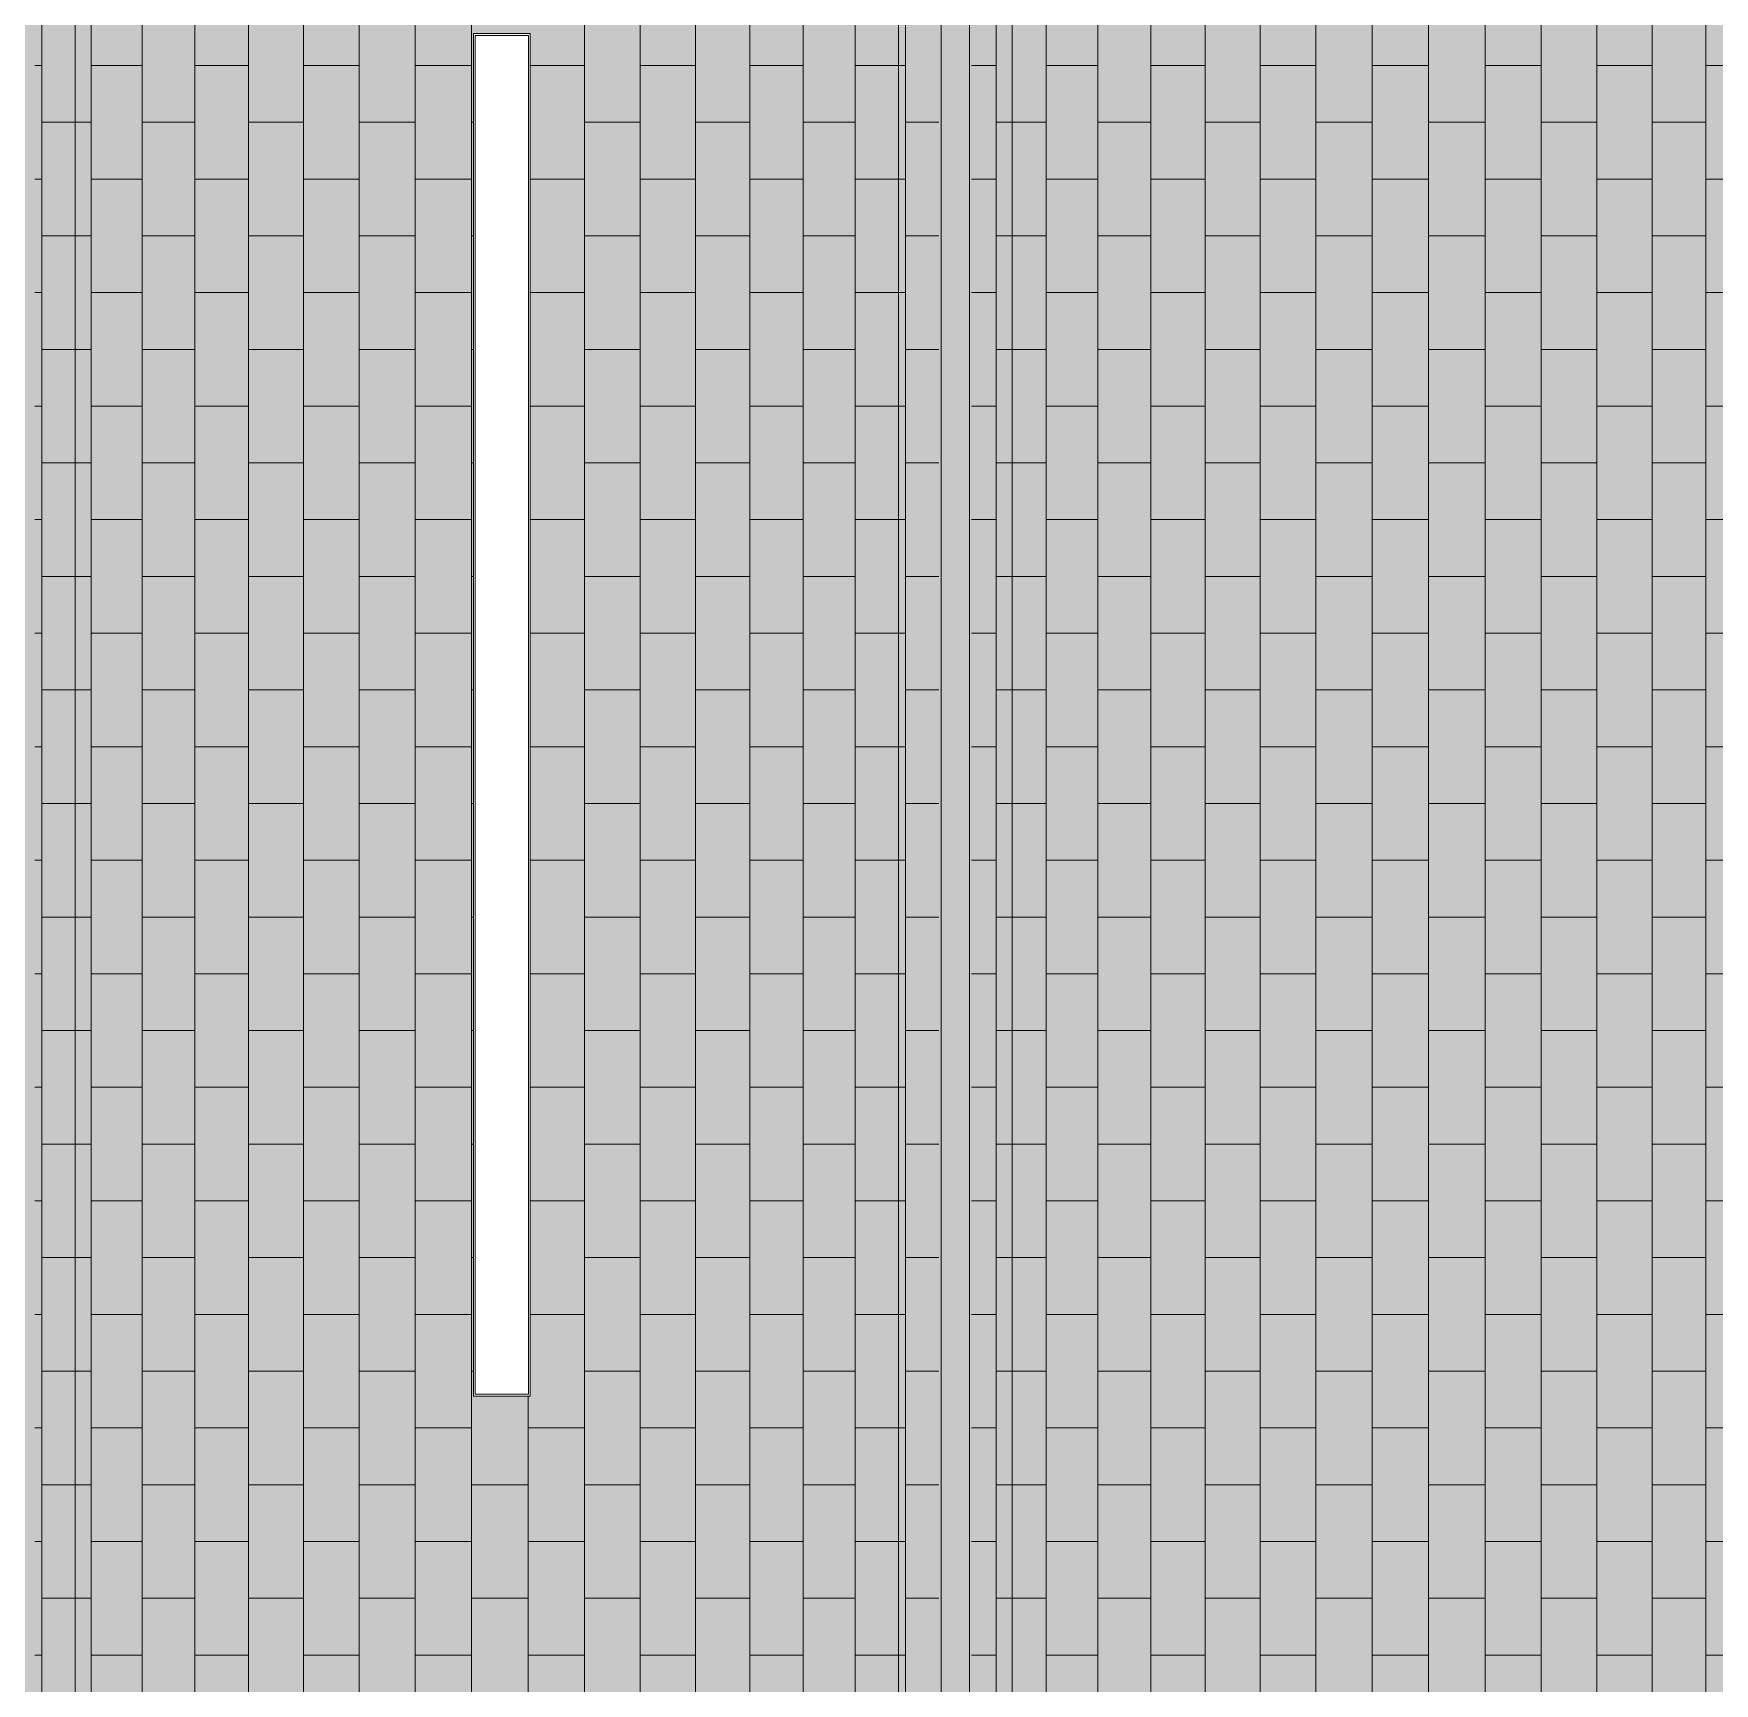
# Model space of a CAD drawing. Header units: inches. Extents: x -956 to 966, y -1111 to 895.
# Drawn here: x 433.2 to 551.6, y 659.6 to 775.9 of the extents above; entities that cross this region are included whole.
import ezdxf

# ---------------------------------------------------------------- set-up
doc = ezdxf.new("R2010")
doc.units = ezdxf.units.IN
doc.header["$MEASUREMENT"] = 0
for name, color, linetype, lineweight in [('A-CLNG', 13, 'Continuous', 13), ('A-CLNG-PATT', 13, 'Continuous', 13), ('E-LITE-EQPM', 33, 'Continuous', 9)]:
    doc.layers.add(name, color=color, linetype=linetype, lineweight=lineweight)

# ---------------------------------------------------------------- blocks, each defined once
blk = doc.blocks.new('Lighting - Pendant-Finelite-HP4-D - HP-4 D-8_-SO-3000K-120-FA-SC-3361575-7TH FLOOR TELECOM OVERHEAD ROUTING PLAN')
at = {"layer": 'E-LITE-EQPM', "color": 9}
for p, q in [((48, 2), (-48, 2)), ((-48, 2), (-48, -2)), ((47.875, 1.875), (-47.875, 1.875)), ((-47.875, 1.875), (-47.875, -1.875)), ((-47.875, 1.875), (47.875, 1.875)), ((-47.875, -1.875), (-47.875, 1.875)), ((47.875, -1.875), (47.875, 1.875)), ((47.875, 1.875), (47.875, -1.875)), ((48, -2), (48, 2)), ((-48, -2), (48, -2)), ((-47.875, -1.875), (47.875, -1.875)), ((47.875, -1.875), (-47.875, -1.875))]:
    blk.add_line(p, q, dxfattribs=at)
blk = doc.blocks.new('FP_1_63-7TH FLOOR TELECOM OVERHEAD ROUTING PLAN')
at = {"layer": 'A-CLNG-PATT', "color": 50}
for p, q in [((445.8, 567.38), (445.8, 789.34)), ((449.28, 567.38), (449.28, 789.34)), ((452.88, 567.38), (452.88, 789.34)), ((456.58, 567.38), (456.58, 789.34)), ((460.37, 567.38), (460.37, 789.34)), ((464.23, 567.38), (464.23, 789.34)), ((468.15, 567.38), (468.15, 789.34)), ((472.1, 567.38), (472.1, 789.34)), ((476.07, 567.38), (476.07, 789.34)), ((484.02, 567.38), (484.02, 789.34)), ((487.96, 567.38), (487.96, 789.34)), ((491.85, 567.38), (491.85, 789.34)), ((495.68, 567.38), (495.68, 789.34)), ((499.43, 567.38), (499.43, 789.34)), ((503.09, 567.38), (503.09, 789.34)), ((506.64, 567.38), (506.64, 789.34)), ((445.3, 773.61), (445.8, 773.61)), ((449.28, 773.61), (452.88, 773.61)), ((456.58, 773.61), (460.37, 773.61)), ((464.23, 773.61), (468.15, 773.61)), ((472.1, 773.61), (476.07, 773.61)), ((480.2, 773.61), (484.02, 773.61)), ((487.96, 773.61), (491.85, 773.61)), ((495.68, 773.61), (499.43, 773.61)), ((503.09, 773.61), (506.15, 773.61)), ((506.15, 773.61), (506.64, 773.61)), ((445.8, 769.61), (448.15, 769.61)), ((448.15, 769.61), (449.28, 769.61)), ((452.88, 769.61), (456.58, 769.61)), ((460.37, 769.61), (464.23, 769.61)), ((468.15, 769.61), (472.1, 769.61)), ((476.07, 769.61), (476.21, 769.61)), ((484.02, 769.61), (487.96, 769.61)), ((491.85, 769.61), (495.68, 769.61)), ((499.43, 769.61), (503.09, 769.61)), ((506.64, 769.61), (508.99, 769.61)), ((445.3, 765.61), (445.8, 765.61)), ((449.28, 765.61), (452.88, 765.61)), ((456.58, 765.61), (460.37, 765.61)), ((464.23, 765.61), (468.15, 765.61)), ((472.1, 765.61), (476.07, 765.61)), ((480.2, 765.61), (484.02, 765.61)), ((487.96, 765.61), (491.85, 765.61)), ((495.68, 765.61), (499.43, 765.61)), ((503.09, 765.61), (506.15, 765.61)), ((506.15, 765.61), (506.64, 765.61)), ((445.8, 761.61), (448.15, 761.61)), ((448.15, 761.61), (449.28, 761.61)), ((452.88, 761.61), (456.58, 761.61)), ((460.37, 761.61), (464.23, 761.61)), ((468.15, 761.61), (472.1, 761.61)), ((476.07, 761.61), (476.2, 761.61)), ((484.02, 761.61), (487.96, 761.61)), ((491.85, 761.61), (495.68, 761.61)), ((499.43, 761.61), (503.09, 761.61)), ((506.64, 761.61), (508.99, 761.61)), ((445.3, 757.61), (445.8, 757.61)), ((449.28, 757.61), (452.88, 757.61)), ((456.58, 757.61), (460.37, 757.61)), ((464.23, 757.61), (468.15, 757.61)), ((472.1, 757.61), (476.07, 757.61)), ((480.2, 757.61), (484.02, 757.61)), ((487.96, 757.61), (491.85, 757.61)), ((495.68, 757.61), (499.43, 757.61)), ((503.09, 757.61), (506.15, 757.61)), ((506.15, 757.61), (506.64, 757.61)), ((445.8, 753.61), (448.15, 753.61)), ((448.15, 753.61), (449.28, 753.61)), ((452.88, 753.61), (456.58, 753.61)), ((460.37, 753.61), (464.23, 753.61)), ((468.15, 753.61), (472.1, 753.61)), ((476.07, 753.61), (476.2, 753.61)), ((484.02, 753.61), (487.96, 753.61)), ((491.85, 753.61), (495.68, 753.61)), ((499.43, 753.61), (503.09, 753.61)), ((506.64, 753.61), (508.99, 753.61)), ((445.3, 749.61), (445.8, 749.61)), ((449.28, 749.61), (452.88, 749.61)), ((456.58, 749.61), (460.37, 749.61)), ((464.23, 749.61), (468.15, 749.61)), ((472.1, 749.61), (476.07, 749.61)), ((480.2, 749.61), (484.02, 749.61)), ((487.96, 749.61), (491.85, 749.61)), ((495.68, 749.61), (499.43, 749.61)), ((503.09, 749.61), (506.15, 749.61)), ((506.15, 749.61), (506.64, 749.61)), ((445.8, 745.61), (448.15, 745.61)), ((448.15, 745.61), (449.28, 745.61)), ((452.88, 745.61), (456.58, 745.61)), ((460.37, 745.61), (464.23, 745.61)), ((468.15, 745.61), (472.1, 745.61)), ((476.07, 745.61), (476.2, 745.61)), ((484.02, 745.61), (487.96, 745.61)), ((491.85, 745.61), (495.68, 745.61)), ((499.43, 745.61), (503.09, 745.61)), ((506.64, 745.61), (508.99, 745.61)), ((445.3, 741.61), (445.8, 741.61)), ((449.28, 741.61), (452.88, 741.61)), ((456.58, 741.61), (460.37, 741.61)), ((464.23, 741.61), (468.15, 741.61)), ((472.1, 741.61), (476.07, 741.61)), ((480.2, 741.61), (484.02, 741.61)), ((487.96, 741.61), (491.85, 741.61)), ((495.68, 741.61), (499.43, 741.61)), ((503.09, 741.61), (506.15, 741.61)), ((506.15, 741.61), (506.64, 741.61)), ((445.8, 737.61), (448.15, 737.61)), ((448.15, 737.61), (449.28, 737.61)), ((452.88, 737.61), (456.58, 737.61)), ((460.37, 737.61), (464.23, 737.61)), ((468.15, 737.61), (472.1, 737.61)), ((476.07, 737.61), (476.2, 737.61)), ((484.02, 737.61), (487.96, 737.61)), ((491.85, 737.61), (495.68, 737.61)), ((499.43, 737.61), (503.09, 737.61)), ((506.64, 737.61), (508.99, 737.61)), ((445.3, 733.61), (445.8, 733.61)), ((449.28, 733.61), (452.88, 733.61)), ((456.58, 733.61), (460.37, 733.61)), ((464.23, 733.61), (468.15, 733.61)), ((472.1, 733.61), (476.07, 733.61)), ((480.2, 733.61), (484.02, 733.61)), ((487.96, 733.61), (491.85, 733.61)), ((495.68, 733.61), (499.43, 733.61)), ((503.09, 733.61), (506.15, 733.61)), ((506.15, 733.61), (506.64, 733.61)), ((445.8, 729.61), (448.15, 729.61)), ((448.15, 729.61), (449.28, 729.61)), ((452.88, 729.61), (456.58, 729.61)), ((460.37, 729.61), (464.23, 729.61)), ((468.15, 729.61), (472.1, 729.61)), ((476.07, 729.61), (476.2, 729.61)), ((484.02, 729.61), (487.96, 729.61)), ((491.85, 729.61), (495.68, 729.61)), ((499.43, 729.61), (503.09, 729.61)), ((506.64, 729.61), (508.99, 729.61)), ((445.3, 725.61), (445.8, 725.61)), ((449.28, 725.61), (452.88, 725.61)), ((456.58, 725.61), (460.37, 725.61)), ((464.23, 725.61), (468.15, 725.61)), ((472.1, 725.61), (476.07, 725.61)), ((480.2, 725.61), (484.02, 725.61)), ((487.96, 725.61), (491.85, 725.61)), ((495.68, 725.61), (499.43, 725.61)), ((503.09, 725.61), (506.15, 725.61)), ((506.15, 725.61), (506.64, 725.61)), ((445.8, 721.61), (448.15, 721.61)), ((448.15, 721.61), (449.28, 721.61)), ((452.88, 721.61), (456.58, 721.61)), ((460.37, 721.61), (464.23, 721.61)), ((468.15, 721.61), (472.1, 721.61)), ((476.07, 721.61), (476.2, 721.61)), ((484.02, 721.61), (487.96, 721.61)), ((491.85, 721.61), (495.68, 721.61)), ((499.43, 721.61), (503.09, 721.61)), ((506.64, 721.61), (508.99, 721.61)), ((445.3, 717.61), (445.8, 717.61)), ((449.28, 717.61), (452.88, 717.61)), ((456.58, 717.61), (460.37, 717.61)), ((464.23, 717.61), (468.15, 717.61)), ((472.1, 717.61), (476.07, 717.61)), ((480.2, 717.61), (484.02, 717.61)), ((487.96, 717.61), (491.85, 717.61)), ((495.68, 717.61), (499.43, 717.61)), ((503.09, 717.61), (506.15, 717.61)), ((506.15, 717.61), (506.64, 717.61)), ((445.8, 713.61), (448.15, 713.61)), ((448.15, 713.61), (449.28, 713.61)), ((452.88, 713.61), (456.58, 713.61)), ((460.37, 713.61), (464.23, 713.61)), ((468.15, 713.61), (472.1, 713.61)), ((476.07, 713.61), (476.2, 713.61)), ((484.02, 713.61), (487.96, 713.61)), ((491.85, 713.61), (495.68, 713.61)), ((499.43, 713.61), (503.09, 713.61)), ((506.64, 713.61), (508.99, 713.61)), ((445.3, 709.61), (445.8, 709.61)), ((449.28, 709.61), (452.88, 709.61)), ((456.58, 709.61), (460.37, 709.61)), ((464.23, 709.61), (468.15, 709.61)), ((472.1, 709.61), (476.07, 709.61)), ((480.2, 709.61), (484.02, 709.61)), ((487.96, 709.61), (491.85, 709.61)), ((495.68, 709.61), (499.43, 709.61)), ((503.09, 709.61), (506.15, 709.61)), ((506.15, 709.61), (506.64, 709.61)), ((445.8, 705.61), (448.15, 705.61)), ((448.15, 705.61), (449.28, 705.61)), ((452.88, 705.61), (456.58, 705.61)), ((460.37, 705.61), (464.23, 705.61)), ((468.15, 705.61), (472.1, 705.61)), ((476.07, 705.61), (476.2, 705.61)), ((484.02, 705.61), (487.96, 705.61)), ((491.85, 705.61), (495.68, 705.61)), ((499.43, 705.61), (503.09, 705.61)), ((506.64, 705.61), (508.99, 705.61)), ((445.3, 701.61), (445.8, 701.61)), ((449.28, 701.61), (452.88, 701.61)), ((456.58, 701.61), (460.37, 701.61)), ((464.23, 701.61), (468.15, 701.61)), ((472.1, 701.61), (476.07, 701.61)), ((480.2, 701.61), (484.02, 701.61)), ((487.96, 701.61), (491.85, 701.61)), ((495.68, 701.61), (499.43, 701.61)), ((503.09, 701.61), (506.15, 701.61)), ((506.15, 701.61), (506.64, 701.61)), ((445.8, 697.61), (448.15, 697.61)), ((448.15, 697.61), (449.28, 697.61)), ((452.88, 697.61), (456.58, 697.61)), ((460.37, 697.61), (464.23, 697.61)), ((468.15, 697.61), (472.1, 697.61)), ((476.07, 697.61), (476.2, 697.61)), ((484.02, 697.61), (487.96, 697.61)), ((491.85, 697.61), (495.68, 697.61)), ((499.43, 697.61), (503.09, 697.61)), ((506.64, 697.61), (508.99, 697.61)), ((445.3, 693.61), (445.8, 693.61)), ((449.28, 693.61), (452.88, 693.61)), ((456.58, 693.61), (460.37, 693.61)), ((464.23, 693.61), (468.15, 693.61)), ((472.1, 693.61), (476.07, 693.61)), ((480.2, 693.61), (484.02, 693.61)), ((487.96, 693.61), (491.85, 693.61)), ((495.68, 693.61), (499.43, 693.61)), ((503.09, 693.61), (506.15, 693.61)), ((506.15, 693.61), (506.64, 693.61)), ((445.8, 689.61), (448.15, 689.61)), ((448.15, 689.61), (449.28, 689.61)), ((452.88, 689.61), (456.58, 689.61)), ((460.37, 689.61), (464.23, 689.61)), ((468.15, 689.61), (472.1, 689.61)), ((476.07, 689.61), (476.2, 689.61)), ((484.02, 689.61), (487.96, 689.61)), ((491.85, 689.61), (495.68, 689.61)), ((499.43, 689.61), (503.09, 689.61)), ((506.64, 689.61), (508.99, 689.61)), ((445.3, 685.61), (445.8, 685.61)), ((449.28, 685.61), (452.88, 685.61)), ((456.58, 685.61), (460.37, 685.61)), ((464.23, 685.61), (468.15, 685.61)), ((472.1, 685.61), (476.07, 685.61)), ((480.2, 685.61), (484.02, 685.61)), ((487.96, 685.61), (491.85, 685.61)), ((495.68, 685.61), (499.43, 685.61)), ((503.09, 685.61), (506.15, 685.61)), ((506.15, 685.61), (506.64, 685.61)), ((445.8, 681.61), (448.15, 681.61)), ((448.15, 681.61), (449.28, 681.61)), ((452.88, 681.61), (456.58, 681.61)), ((460.37, 681.61), (464.23, 681.61)), ((468.15, 681.61), (472.1, 681.61)), ((476.07, 681.61), (476.2, 681.61)), ((484.02, 681.61), (487.96, 681.61)), ((491.85, 681.61), (495.68, 681.61)), ((499.43, 681.61), (503.09, 681.61)), ((506.64, 681.61), (508.99, 681.61)), ((480.05, 607.86), (480.05, 679.86)), ((445.3, 677.61), (445.8, 677.61)), ((449.28, 677.61), (452.88, 677.61)), ((456.58, 677.61), (460.37, 677.61)), ((464.23, 677.61), (468.15, 677.61)), ((472.1, 677.61), (476.07, 677.61)), ((480.05, 677.61), (484.02, 677.61)), ((487.96, 677.61), (491.85, 677.61)), ((495.68, 677.61), (499.43, 677.61)), ((503.09, 677.61), (506.15, 677.61)), ((506.15, 677.61), (506.64, 677.61)), ((445.8, 673.61), (448.15, 673.61)), ((448.15, 673.61), (449.28, 673.61)), ((452.88, 673.61), (456.58, 673.61)), ((460.37, 673.61), (464.23, 673.61)), ((468.15, 673.61), (472.1, 673.61)), ((476.07, 673.61), (480.05, 673.61)), ((484.02, 673.61), (487.96, 673.61)), ((491.85, 673.61), (495.68, 673.61)), ((499.43, 673.61), (503.09, 673.61)), ((506.64, 673.61), (508.99, 673.61)), ((445.3, 669.61), (445.8, 669.61)), ((449.28, 669.61), (452.88, 669.61)), ((456.58, 669.61), (460.37, 669.61)), ((464.23, 669.61), (468.15, 669.61)), ((472.1, 669.61), (476.07, 669.61)), ((480.05, 669.61), (484.02, 669.61)), ((487.96, 669.61), (491.85, 669.61)), ((495.68, 669.61), (499.43, 669.61)), ((503.09, 669.61), (506.15, 669.61)), ((506.15, 669.61), (506.64, 669.61)), ((445.8, 665.61), (448.15, 665.61)), ((448.15, 665.61), (449.28, 665.61)), ((452.88, 665.61), (456.58, 665.61)), ((460.37, 665.61), (464.23, 665.61)), ((468.15, 665.61), (472.1, 665.61)), ((476.07, 665.61), (480.05, 665.61)), ((484.02, 665.61), (487.96, 665.61)), ((491.85, 665.61), (495.68, 665.61)), ((499.43, 665.61), (503.09, 665.61)), ((506.64, 665.61), (508.99, 665.61)), ((445.3, 661.61), (445.8, 661.61)), ((449.28, 661.61), (452.88, 661.61)), ((456.58, 661.61), (460.37, 661.61)), ((464.23, 661.61), (468.15, 661.61)), ((472.1, 661.61), (476.07, 661.61)), ((480.05, 661.61), (484.02, 661.61)), ((487.96, 661.61), (491.85, 661.61)), ((495.68, 661.61), (499.43, 661.61)), ((503.09, 661.61), (506.15, 661.61)), ((506.15, 661.61), (506.64, 661.61))]:
    blk.add_line(p, q, dxfattribs=at)
blk = doc.blocks.new('FP_1_64-7TH FLOOR TELECOM OVERHEAD ROUTING PLAN')
at = {"layer": 'A-CLNG-PATT', "color": 50}
for p, q in [((513.02, 567.38), (513.02, 789.34)), ((516.55, 567.38), (516.55, 789.34)), ((520.19, 567.38), (520.19, 789.34)), ((523.92, 567.38), (523.92, 789.34)), ((527.74, 567.38), (527.74, 789.34)), ((531.62, 567.38), (531.62, 789.34)), ((535.55, 567.38), (535.55, 789.34)), ((539.52, 567.38), (539.52, 789.34)), ((543.49, 567.38), (543.49, 789.34)), ((547.47, 567.38), (547.47, 789.34)), ((551.43, 567.38), (551.43, 789.34)), ((555.35, 567.38), (555.35, 789.34)), ((559.23, 567.38), (559.23, 789.34)), ((563.03, 567.38), (563.03, 789.34)), ((511.3, 773.61), (513.02, 773.61)), ((516.55, 773.61), (520.19, 773.61)), ((523.92, 773.61), (527.74, 773.61)), ((531.62, 773.61), (535.55, 773.61)), ((539.52, 773.61), (543.49, 773.61)), ((547.47, 773.61), (551.43, 773.61)), ((555.35, 773.61), (559.23, 773.61)), ((563.03, 773.61), (566.75, 773.61)), ((513.02, 769.61), (514.15, 769.61)), ((514.15, 769.61), (516.55, 769.61)), ((520.19, 769.61), (523.92, 769.61)), ((527.74, 769.61), (531.62, 769.61)), ((535.55, 769.61), (539.52, 769.61)), ((543.49, 769.61), (547.47, 769.61)), ((551.43, 769.61), (555.35, 769.61)), ((559.23, 769.61), (563.03, 769.61)), ((511.3, 765.61), (513.02, 765.61)), ((516.55, 765.61), (520.19, 765.61)), ((523.92, 765.61), (527.74, 765.61)), ((531.62, 765.61), (535.55, 765.61)), ((539.52, 765.61), (543.49, 765.61)), ((547.47, 765.61), (551.43, 765.61)), ((555.35, 765.61), (559.23, 765.61)), ((563.03, 765.61), (566.75, 765.61)), ((513.02, 761.61), (514.15, 761.61)), ((514.15, 761.61), (516.55, 761.61)), ((520.19, 761.61), (523.92, 761.61)), ((527.74, 761.61), (531.62, 761.61)), ((535.55, 761.61), (539.52, 761.61)), ((543.49, 761.61), (547.47, 761.61)), ((551.43, 761.61), (555.35, 761.61)), ((559.23, 761.61), (563.03, 761.61)), ((511.3, 757.61), (513.02, 757.61)), ((516.55, 757.61), (520.19, 757.61)), ((523.92, 757.61), (527.74, 757.61)), ((531.62, 757.61), (535.55, 757.61)), ((539.52, 757.61), (543.49, 757.61)), ((547.47, 757.61), (551.43, 757.61)), ((555.35, 757.61), (559.23, 757.61)), ((563.03, 757.61), (566.75, 757.61)), ((513.02, 753.61), (514.15, 753.61)), ((514.15, 753.61), (516.55, 753.61)), ((520.19, 753.61), (523.92, 753.61)), ((527.74, 753.61), (531.62, 753.61)), ((535.55, 753.61), (539.52, 753.61)), ((543.49, 753.61), (547.47, 753.61)), ((551.43, 753.61), (555.35, 753.61)), ((559.23, 753.61), (563.03, 753.61)), ((511.3, 749.61), (513.02, 749.61)), ((516.55, 749.61), (520.19, 749.61)), ((523.92, 749.61), (527.74, 749.61)), ((531.62, 749.61), (535.55, 749.61)), ((539.52, 749.61), (543.49, 749.61)), ((547.47, 749.61), (551.43, 749.61)), ((555.35, 749.61), (559.23, 749.61)), ((563.03, 749.61), (566.75, 749.61)), ((513.02, 745.61), (514.15, 745.61)), ((514.15, 745.61), (516.55, 745.61)), ((520.19, 745.61), (523.92, 745.61)), ((527.74, 745.61), (531.62, 745.61)), ((535.55, 745.61), (539.52, 745.61)), ((543.49, 745.61), (547.47, 745.61)), ((551.43, 745.61), (555.35, 745.61)), ((559.23, 745.61), (563.03, 745.61)), ((511.3, 741.61), (513.02, 741.61)), ((516.55, 741.61), (520.19, 741.61)), ((523.92, 741.61), (527.74, 741.61)), ((531.62, 741.61), (535.55, 741.61)), ((539.52, 741.61), (543.49, 741.61)), ((547.47, 741.61), (551.43, 741.61)), ((555.35, 741.61), (559.23, 741.61)), ((563.03, 741.61), (566.75, 741.61)), ((513.02, 737.61), (514.15, 737.61)), ((514.15, 737.61), (516.55, 737.61)), ((520.19, 737.61), (523.92, 737.61)), ((527.74, 737.61), (531.62, 737.61)), ((535.55, 737.61), (539.52, 737.61)), ((543.49, 737.61), (547.47, 737.61)), ((551.43, 737.61), (555.35, 737.61)), ((559.23, 737.61), (563.03, 737.61)), ((511.3, 733.61), (513.02, 733.61)), ((516.55, 733.61), (520.19, 733.61)), ((523.92, 733.61), (527.74, 733.61)), ((531.62, 733.61), (535.55, 733.61)), ((539.52, 733.61), (543.49, 733.61)), ((547.47, 733.61), (551.43, 733.61)), ((555.35, 733.61), (559.23, 733.61)), ((563.03, 733.61), (566.75, 733.61)), ((513.02, 729.61), (514.15, 729.61)), ((514.15, 729.61), (516.55, 729.61)), ((520.19, 729.61), (523.92, 729.61)), ((527.74, 729.61), (531.62, 729.61)), ((535.55, 729.61), (539.52, 729.61)), ((543.49, 729.61), (547.47, 729.61)), ((551.43, 729.61), (555.35, 729.61)), ((559.23, 729.61), (563.03, 729.61)), ((511.3, 725.61), (513.02, 725.61)), ((516.55, 725.61), (520.19, 725.61)), ((523.92, 725.61), (527.74, 725.61)), ((531.62, 725.61), (535.55, 725.61)), ((539.52, 725.61), (543.49, 725.61)), ((547.47, 725.61), (551.43, 725.61)), ((555.35, 725.61), (559.23, 725.61)), ((563.03, 725.61), (566.75, 725.61)), ((513.02, 721.61), (514.15, 721.61)), ((514.15, 721.61), (516.55, 721.61)), ((520.19, 721.61), (523.92, 721.61)), ((527.74, 721.61), (531.62, 721.61)), ((535.55, 721.61), (539.52, 721.61)), ((543.49, 721.61), (547.47, 721.61)), ((551.43, 721.61), (555.35, 721.61)), ((559.23, 721.61), (563.03, 721.61)), ((511.3, 717.61), (513.02, 717.61)), ((516.55, 717.61), (520.19, 717.61)), ((523.92, 717.61), (527.74, 717.61)), ((531.62, 717.61), (535.55, 717.61)), ((539.52, 717.61), (543.49, 717.61)), ((547.47, 717.61), (551.43, 717.61)), ((555.35, 717.61), (559.23, 717.61)), ((563.03, 717.61), (566.75, 717.61)), ((513.02, 713.61), (514.15, 713.61)), ((514.15, 713.61), (516.55, 713.61)), ((520.19, 713.61), (523.92, 713.61)), ((527.74, 713.61), (531.62, 713.61)), ((535.55, 713.61), (539.52, 713.61)), ((543.49, 713.61), (547.47, 713.61)), ((551.43, 713.61), (555.35, 713.61)), ((559.23, 713.61), (563.03, 713.61)), ((511.3, 709.61), (513.02, 709.61)), ((516.55, 709.61), (520.19, 709.61)), ((523.92, 709.61), (527.74, 709.61)), ((531.62, 709.61), (535.55, 709.61)), ((539.52, 709.61), (543.49, 709.61)), ((547.47, 709.61), (551.43, 709.61)), ((555.35, 709.61), (559.23, 709.61)), ((563.03, 709.61), (566.75, 709.61)), ((513.02, 705.61), (514.15, 705.61)), ((514.15, 705.61), (516.55, 705.61)), ((520.19, 705.61), (523.92, 705.61)), ((527.74, 705.61), (531.62, 705.61)), ((535.55, 705.61), (539.52, 705.61)), ((543.49, 705.61), (547.47, 705.61)), ((551.43, 705.61), (555.35, 705.61)), ((559.23, 705.61), (563.03, 705.61)), ((511.3, 701.61), (513.02, 701.61)), ((516.55, 701.61), (520.19, 701.61)), ((523.92, 701.61), (527.74, 701.61)), ((531.62, 701.61), (535.55, 701.61)), ((539.52, 701.61), (543.49, 701.61)), ((547.47, 701.61), (551.43, 701.61)), ((555.35, 701.61), (559.23, 701.61)), ((563.03, 701.61), (566.75, 701.61)), ((513.02, 697.61), (514.15, 697.61)), ((514.15, 697.61), (516.55, 697.61)), ((520.19, 697.61), (523.92, 697.61)), ((527.74, 697.61), (531.62, 697.61)), ((535.55, 697.61), (539.52, 697.61)), ((543.49, 697.61), (547.47, 697.61)), ((551.43, 697.61), (555.35, 697.61)), ((559.23, 697.61), (563.03, 697.61)), ((511.3, 693.61), (513.02, 693.61)), ((516.55, 693.61), (520.19, 693.61)), ((523.92, 693.61), (527.74, 693.61)), ((531.62, 693.61), (535.55, 693.61)), ((539.52, 693.61), (543.49, 693.61)), ((547.47, 693.61), (551.43, 693.61)), ((555.35, 693.61), (559.23, 693.61)), ((563.03, 693.61), (566.75, 693.61)), ((513.02, 689.61), (514.15, 689.61)), ((514.15, 689.61), (516.55, 689.61)), ((520.19, 689.61), (523.92, 689.61)), ((527.74, 689.61), (531.62, 689.61)), ((535.55, 689.61), (539.52, 689.61)), ((543.49, 689.61), (547.47, 689.61)), ((551.43, 689.61), (555.35, 689.61)), ((559.23, 689.61), (563.03, 689.61)), ((511.3, 685.61), (513.02, 685.61)), ((516.55, 685.61), (520.19, 685.61)), ((523.92, 685.61), (527.74, 685.61)), ((531.62, 685.61), (535.55, 685.61)), ((539.52, 685.61), (543.49, 685.61)), ((547.47, 685.61), (551.43, 685.61)), ((555.35, 685.61), (559.23, 685.61)), ((563.03, 685.61), (566.75, 685.61)), ((513.02, 681.61), (514.15, 681.61)), ((514.15, 681.61), (516.55, 681.61)), ((520.19, 681.61), (523.92, 681.61)), ((527.74, 681.61), (531.62, 681.61)), ((535.55, 681.61), (539.52, 681.61)), ((543.49, 681.61), (547.47, 681.61)), ((551.43, 681.61), (555.35, 681.61)), ((559.23, 681.61), (563.03, 681.61)), ((511.3, 677.61), (513.02, 677.61)), ((516.55, 677.61), (520.19, 677.61)), ((523.92, 677.61), (527.74, 677.61)), ((531.62, 677.61), (535.55, 677.61)), ((539.52, 677.61), (543.49, 677.61)), ((547.47, 677.61), (551.43, 677.61)), ((555.35, 677.61), (559.23, 677.61)), ((563.03, 677.61), (566.75, 677.61)), ((513.02, 673.61), (514.15, 673.61)), ((514.15, 673.61), (516.55, 673.61)), ((520.19, 673.61), (523.92, 673.61)), ((527.74, 673.61), (531.62, 673.61)), ((535.55, 673.61), (539.52, 673.61)), ((543.49, 673.61), (547.47, 673.61)), ((551.43, 673.61), (555.35, 673.61)), ((559.23, 673.61), (563.03, 673.61)), ((511.3, 669.61), (513.02, 669.61)), ((516.55, 669.61), (520.19, 669.61)), ((523.92, 669.61), (527.74, 669.61)), ((531.62, 669.61), (535.55, 669.61)), ((539.52, 669.61), (543.49, 669.61)), ((547.47, 669.61), (551.43, 669.61)), ((555.35, 669.61), (559.23, 669.61)), ((563.03, 669.61), (566.75, 669.61)), ((513.02, 665.61), (514.15, 665.61)), ((514.15, 665.61), (516.55, 665.61)), ((520.19, 665.61), (523.92, 665.61)), ((527.74, 665.61), (531.62, 665.61)), ((535.55, 665.61), (539.52, 665.61)), ((543.49, 665.61), (547.47, 665.61)), ((551.43, 665.61), (555.35, 665.61)), ((559.23, 665.61), (563.03, 665.61)), ((511.3, 661.61), (513.02, 661.61)), ((516.55, 661.61), (520.19, 661.61)), ((523.92, 661.61), (527.74, 661.61)), ((531.62, 661.61), (535.55, 661.61)), ((539.52, 661.61), (543.49, 661.61)), ((547.47, 661.61), (551.43, 661.61)), ((555.35, 661.61), (559.23, 661.61)), ((563.03, 661.61), (566.75, 661.61))]:
    blk.add_line(p, q, dxfattribs=at)
blk = doc.blocks.new('7th Floor Vault3 - 7th Floor Vault-3165199-7TH FLOOR TELECOM OVERHEAD ROUTING PLAN')
at = {"layer": 'A-CLNG', "color": 10, "lineweight": 9}
for p, q in [((448.15, 789.34), (448.15, 567.38)), ((448.15, 789.34), (448.15, 567.38)), ((506.15, 789.34), (506.15, 567.38)), ((506.15, 789.34), (506.15, 567.38)), ((509.15, 789.34), (509.15, 567.38)), ((511.15, 789.34), (511.15, 567.38)), ((514.15, 789.34), (514.15, 567.38)), ((514.15, 789.34), (514.15, 567.38))]:
    blk.add_line(p, q, dxfattribs=at)
for name in ['FP_1_63-7TH FLOOR TELECOM OVERHEAD ROUTING PLAN', 'FP_1_64-7TH FLOOR TELECOM OVERHEAD ROUTING PLAN']:
    blk.add_blockref(name, (0, 0), dxfattribs=at)

msp = doc.modelspace()

# ---------------------------------------------------------------- hatches: boundary and pattern name
at = {"layer": 'A-CLNG-PATT'}
h = msp.add_hatch(dxfattribs=at)
h.set_pattern_fill('FP1_12', color=253, style=0, pattern_type=2)
h.set_pattern_definition([(0, (0, 0), (30.72, 7.68), [1.267, -21.773, 1.267, -21.773, -122.88]), (0, (0, 0), (30.72, 7.68), [-46.08, 1.267, -44.813, 1.267, -21.773, -53.76]), (0, (0, 0), (30.72, 7.68), [-115.2, 1.267, -14.093, 1.267, -37.133]), (120, (11.52, 3.84), (-22.011075, 22.7643), [1.267, -21.773, 1.267, -21.773, -122.88]), (120, (11.52, 3.84), (-22.011075, 22.7643), [-46.08, 1.267, -44.813, 1.267, -21.773, -53.76]), (120, (11.52, 3.84), (-22.011075, 22.7643), [-115.2, 1.267, -14.093, 1.267, -37.133]), (240, (15.36, 19.2), (-8.708925, -30.4443), [1.267, -21.773, 1.267, -21.773, -122.88]), (240, (15.36, 19.2), (-8.708925, -30.4443), [-46.08, 1.267, -44.813, 1.267, -21.773, -53.76]), (240, (15.36, 19.2), (-8.708925, -30.4443), [-115.2, 1.267, -14.093, 1.267, -37.133])])
h.paths.add_polyline_path([(-294.34, -537.62), (-227.98, -537.62), (-227.98, -527.62), (-219.98, -527.62), (-219.98, -509.12), (-210.98, -509.12), (-210.98, -364.18), (-211.98, -364.18), (-211.98, -243.37), (-299.98, -243.37), (-299.98, -537.62)], flags=0)
h.paths.add_polyline_path([(-606.23, -537.62), (-602.07, -537.62), (-602.07, -532.87), (-606.23, -532.87), (-606.23, -535.37)], flags=0)
h.paths.add_polyline_path([(-561.64, -537.62), (-356.48, -537.62), (-356.48, -525.62), (-323.98, -525.62), (-323.98, -537.62), (-305.35, -537.62), (-305.35, -525.37), (-321.35, -525.37), (-321.35, -427.37), (-305.35, -427.37), (-305.35, -243.37), (-386.84, -243.37), (-386.84, -318.61), (-390.84, -318.61), (-390.84, -243.37), (-496.9, -243.37), (-496.9, -318.61), (-500.9, -318.61), (-500.9, -243.37), (-562.04, -243.37), (-562.04, -427.37), (-500.9, -427.37), (-500.9, -402.61), (-496.9, -402.61), (-496.9, -427.37), (-390.84, -427.37), (-390.84, -402.61), (-386.84, -402.61), (-386.84, -427.37), (-370.04, -427.37), (-370.04, -525.37), (-578.04, -525.37), (-578.04, -243.37), (-578.35, -243.37), (-578.35, -528.62), (-563.48, -528.62), (-563.48, -537.62)], flags=0)
h.paths.add_polyline_path([(-567.73, -537.62), (-567.73, -532.87), (-578.07, -532.87), (-578.07, -537.62), (-572.48, -537.62)], flags=0)
h.paths.add_polyline_path([(-352.23, -537.62), (-349.48, -537.62), (-349.48, -529.87), (-352.23, -529.87), (-352.23, -536.61)], flags=0)
h.paths.add_polyline_path([(-680.44, -535.37), (-610.48, -535.37), (-610.48, -528.62), (-583.23, -528.62), (-583.23, -526.62), (-662.91, -526.62), (-662.91, -498.61), (-665.8, -498.61), (-665.8, -402.61), (-661.8, -402.61), (-661.8, -428.62), (-583.23, -428.62), (-583.23, -422.62), (-598.91, -422.62), (-598.91, -386.62), (-662.91, -386.62), (-662.91, -318.61), (-665.8, -318.61), (-665.8, -243.37), (-666.35, -243.37), (-666.35, -246.62), (-730.35, -246.62), (-730.35, -243.37), (-762.35, -243.37), (-762.35, -246.62), (-771.86, -246.62), (-771.86, -288.62), (-694.91, -288.62), (-694.91, -386.62), (-790.91, -386.62), (-790.91, -288.62), (-775.86, -288.62), (-775.86, -246.62), (-842.35, -246.62), (-842.35, -243.37), (-853.35, -243.37), (-853.35, -535.37), (-710.14, -535.37)], flags=0)
h.paths.add_polyline_path([(-834.85, -526.62), (-850.85, -526.62), (-850.85, -428.62), (-706.85, -428.62), (-706.85, -526.62), (-828.94, -526.62)], flags=0)
h.paths.add_polyline_path([(-255.48, -481.68), (-256.53, -481.54), (-257.51, -481.14), (-258.35, -480.49), (-259, -479.65), (-259.4, -478.67), (-259.54, -477.62), (-259.4, -476.57), (-259, -475.59), (-258.35, -474.75), (-257.51, -474.1), (-256.53, -473.7), (-255.48, -473.56), (-254.43, -473.7), (-253.45, -474.1), (-252.6, -474.75), (-251.96, -475.59), (-251.55, -476.57), (-251.41, -477.62), (-251.55, -478.67), (-251.96, -479.65), (-252.6, -480.49), (-253.45, -481.14), (-254.43, -481.54)], flags=0)
h.paths.add_polyline_path([(-255.48, -421.68), (-256.53, -421.54), (-257.51, -421.14), (-258.35, -420.49), (-259, -419.65), (-259.4, -418.67), (-259.54, -417.62), (-259.4, -416.57), (-259, -415.59), (-258.35, -414.75), (-257.51, -414.1), (-256.53, -413.7), (-255.48, -413.56), (-254.43, -413.7), (-253.45, -414.1), (-252.6, -414.75), (-251.96, -415.59), (-251.55, -416.57), (-251.41, -417.62), (-251.55, -418.67), (-251.96, -419.65), (-252.6, -420.49), (-253.45, -421.14), (-254.43, -421.54)], flags=0)
h.paths.add_polyline_path([(-255.48, -361.68), (-256.53, -361.54), (-257.51, -361.14), (-258.35, -360.49), (-259, -359.65), (-259.4, -358.67), (-259.54, -357.62), (-259.4, -356.57), (-259, -355.59), (-258.35, -354.75), (-257.51, -354.1), (-256.53, -353.7), (-255.48, -353.56), (-254.43, -353.7), (-253.45, -354.1), (-252.6, -354.75), (-251.96, -355.59), (-251.55, -356.57), (-251.41, -357.62), (-251.55, -358.67), (-251.96, -359.65), (-252.6, -360.49), (-253.45, -361.14), (-254.43, -361.54)], flags=0)
h.paths.add_polyline_path([(-255.48, -301.68), (-256.53, -301.54), (-257.51, -301.14), (-258.35, -300.49), (-259, -299.65), (-259.4, -298.67), (-259.54, -297.62), (-259.4, -296.57), (-259, -295.59), (-258.35, -294.75), (-257.51, -294.1), (-256.53, -293.7), (-255.48, -293.56), (-254.43, -293.7), (-253.45, -294.1), (-252.6, -294.75), (-251.96, -295.59), (-251.55, -296.57), (-251.41, -297.62), (-251.55, -298.67), (-251.96, -299.65), (-252.6, -300.49), (-253.45, -301.14), (-254.43, -301.54)], flags=0)
h.paths.add_polyline_path([(-661.8, -288.62), (-598.91, -288.62), (-598.91, -252.62), (-583.23, -252.62), (-583.23, -243.37), (-661.8, -243.37), (-661.8, -282.19)], flags=0)
h.paths.add_polyline_path([(-258.35, -241.12), (-257.53, -241.12), (-258.35, -240.49), (-259, -239.65), (-259.4, -238.67), (-259.54, -237.62), (-259.4, -236.57), (-259, -235.59), (-258.35, -234.75), (-257.51, -234.1), (-256.53, -233.7), (-255.48, -233.56), (-254.43, -233.7), (-253.45, -234.1), (-252.6, -234.75), (-251.96, -235.59), (-251.55, -236.57), (-251.41, -237.62), (-251.55, -238.67), (-251.96, -239.65), (-252.6, -240.49), (-253.42, -241.12), (-211.98, -241.12), (-211.98, -209.62), (-299.98, -209.62), (-299.98, -241.12), (-259, -241.12)], flags=0)
h.paths.add_polyline_path([(-578.35, -241.12), (-578.04, -241.12), (-578.04, -231.37), (-562.04, -231.37), (-562.04, -241.12), (-500.9, -241.12), (-500.9, -222.61), (-496.9, -222.61), (-496.9, -241.12), (-390.84, -241.12), (-390.84, -222.61), (-386.84, -222.61), (-386.84, -241.12), (-305.35, -241.12), (-305.35, -209.62), (-363.1, -209.62), (-363.1, -212.62), (-337.6, -212.62), (-337.6, -238.12), (-363.1, -238.12), (-363.1, -213.62), (-559.1, -213.62), (-559.1, -209.62), (-578.35, -209.62), (-578.35, -235.91)], flags=0)
h.paths.add_polyline_path([(-621.04, -241.12), (-583.23, -241.12), (-583.23, -209.62), (-666.35, -209.62), (-666.35, -241.12), (-665.8, -241.12), (-665.8, -222.61), (-661.8, -222.61), (-661.8, -241.12), (-650.74, -241.12)], flags=0)
h.paths.add_polyline_path([(-842.35, -241.12), (-842.35, -209.62), (-853.35, -209.62), (-853.35, -241.12)], flags=0)
h.paths.add_polyline_path([(-762.35, -241.12), (-730.35, -241.12), (-730.35, -209.62), (-762.35, -209.62), (-762.35, -222.78)], flags=0)
h.paths.add_polyline_path([(-578.35, -207.37), (-559.1, -207.37), (-559.1, -197.62), (-578.35, -197.62), (-578.35, -202.98)], flags=0)
h.paths.add_polyline_path([(-363.1, -207.37), (-305.35, -207.37), (-305.35, -197.62), (-363.1, -197.62), (-363.1, -202.98)], flags=0)
h.paths.add_polyline_path([(-294.34, -207.37), (-211.98, -207.37), (-211.98, -186.24), (-210.98, -186.24), (-210.98, -48.37), (45.27, -48.37), (45.27, -53.62), (99.27, -53.62), (99.27, -48.37), (317.04, -48.37), (317.04, 11.88), (228.2, 11.88), (228.2, 5.39), (224.2, 5.39), (224.2, 11.88), (-11.8, 11.88), (-11.8, 5.39), (-15.8, 5.39), (-15.8, 11.88), (-363.1, 11.88), (-363.1, 37.38), (-340.48, 37.38), (-340.48, 40.38), (-412.8, 40.38), (-412.8, 8.88), (-336.96, 8.84), (-336.96, 6.63), (-412.8, 6.63), (-412.8, 5.39), (-416.8, 5.39), (-416.8, 6.63), (-532.8, 6.63), (-532.8, 5.39), (-536.8, 5.39), (-536.8, 6.63), (-652.8, 6.63), (-652.8, 5.39), (-656.8, 5.39), (-656.8, 6.63), (-772.86, 6.63), (-772.86, 5.39), (-776.86, 5.39), (-776.86, 6.63), (-853.35, 6.63), (-853.35, -192.24), (-838.91, -192.24), (-838.91, -190.24), (-318.91, -190.24), (-318.91, -192.24), (-299.98, -192.24), (-299.98, -207.37)], flags=0)
h.paths.add_polyline_path([(-583.23, -207.37), (-583.23, -197.62), (-666.35, -197.62), (-666.35, -207.37), (-591.34, -207.37)], flags=0)
h.paths.add_polyline_path([(-853.35, -207.37), (-842.35, -207.37), (-842.35, -197.62), (-853.35, -197.62), (-853.35, -202.98)], flags=0)
h.paths.add_polyline_path([(-739.84, -207.37), (-730.35, -207.37), (-730.35, -197.62), (-762.35, -197.62), (-762.35, -207.37)], flags=0)
h.paths.add_polyline_path([(-772.92, -162.61), (-776.8, -162.61), (-776.8, -66.61), (-772.8, -66.61), (-772.8, -162.61)], flags=0)
h.paths.add_polyline_path([(-532.92, -162.61), (-536.8, -162.61), (-536.8, -66.61), (-532.8, -66.61), (-532.8, -162.61)], flags=0)
h.paths.add_polyline_path([(-656.8, -162.61), (-656.8, -66.61), (-652.8, -66.61), (-652.8, -162.61), (-656.67, -162.61)], flags=0)
h.paths.add_polyline_path([(-416.8, -162.61), (-416.8, -66.61), (-412.8, -66.61), (-412.8, -162.61), (-416.67, -162.61)], flags=0)
h.paths.add_polyline_path([(-280.92, -162.61), (-284.8, -162.61), (-284.8, -66.61), (-280.8, -66.61), (-280.8, -162.61), (-280.92, -162.61)], flags=0)
h.paths.add_polyline_path([(-769.54, 8.88), (-656.8, 8.88), (-656.8, 40.38), (-772.86, 40.38), (-772.86, 8.88)], flags=0)
h.paths.add_polyline_path([(-621.04, 8.88), (-536.8, 8.88), (-536.8, 40.38), (-652.8, 40.38), (-652.8, 8.88), (-650.74, 8.88)], flags=0)
h.paths.add_polyline_path([(-776.86, 8.88), (-776.86, 40.38), (-853.35, 40.38), (-853.35, 8.88), (-799.24, 8.88)], flags=0)
h.paths.add_polyline_path([(-416.8, 8.88), (-416.8, 40.38), (-532.8, 40.38), (-532.8, 8.88), (-442.84, 8.88)], flags=0)
h.paths.add_polyline_path([(121.46, 14.13), (224.2, 14.13), (224.2, 35.13), (116.9, 35.13), (116.9, 14.13)], flags=0)
h.paths.add_polyline_path([(62.06, 14.13), (91.4, 14.13), (91.4, 35.13), (-11.8, 35.13), (-11.8, 14.13), (32.36, 14.13)], flags=0)
h.paths.add_polyline_path([(-95.08, 14.13), (-15.8, 14.13), (-15.8, 35.13), (-95.08, 35.13), (-95.08, 27.07), (-124.33, 27.07), (-124.33, 14.13), (-116.14, 14.13)], flags=0)
h.paths.add_polyline_path([(228.2, 14.13), (317.04, 14.13), (317.04, 35.13), (228.2, 35.13), (228.2, 34.65)], flags=0)
h.paths.add_polyline_path([(-335.1, 17.26), (-335.1, 41.51), (-335.6, 41.51), (-335.6, 17.26)], flags=0)
h.paths.add_polyline_path([(94.52, 34.26), (114.65, 34.26), (114.65, 35.13), (93.65, 35.13), (93.65, 34.26)], flags=0)
h.paths.add_polyline_path([(240.26, 37.38), (317.04, 37.38), (317.04, 58.26), (315.04, 58.26), (315.04, 261.88), (228.2, 261.88), (228.2, 173.39), (224.2, 173.39), (224.2, 261.88), (-11.8, 261.88), (-11.8, 173.39), (-15.8, 173.39), (-15.8, 261.88), (-95.08, 261.88), (-95.08, 225.07), (-94.33, 225.05), (-94.33, 126.07), (-95.08, 126.07), (-95.08, 37.38), (-15.8, 37.38), (-15.8, 101.39), (-11.8, 101.39), (-11.8, 37.38), (224.2, 37.38), (224.2, 101.39), (228.2, 101.39), (228.2, 37.38)], flags=0)
h.paths.add_polyline_path([(-412.8, 42.63), (-340.48, 42.63), (-340.48, 256.63), (-412.8, 256.63), (-412.8, 173.39), (-416.8, 173.39), (-416.8, 256.63), (-532.8, 256.63), (-532.8, 173.39), (-536.8, 173.39), (-536.8, 256.63), (-652.8, 256.63), (-652.8, 173.39), (-656.8, 173.39), (-656.8, 256.63), (-772.8, 256.63), (-772.8, 173.39), (-776.8, 173.39), (-776.8, 256.63), (-853.35, 256.63), (-853.35, 42.63), (-776.86, 42.63), (-776.86, 101.39), (-772.86, 101.39), (-772.86, 42.63), (-656.8, 42.63), (-656.8, 101.39), (-652.8, 101.39), (-652.8, 42.63), (-536.8, 42.63), (-536.8, 101.39), (-532.8, 101.39), (-532.8, 42.63), (-416.8, 42.63), (-416.8, 101.39), (-412.8, 101.39), (-412.8, 74.26)], flags=0)
h.paths.add_polyline_path([(108.08, 52.39), (104.2, 52.39), (104.2, 100.39), (108.2, 100.39), (108.2, 52.39)], flags=0)
h.paths.add_polyline_path([(106.61, 173.39), (104.2, 173.39), (104.2, 221.39), (108.2, 221.39), (108.2, 173.39), (108.08, 173.39)], flags=0)
h.paths.add_polyline_path([(-652.8, 258.88), (-536.8, 258.88), (-536.8, 269.39), (-532.8, 269.39), (-532.8, 258.88), (-416.8, 258.88), (-416.8, 269.39), (-412.8, 269.39), (-412.8, 258.88), (-340.48, 258.88), (-340.48, 261.88), (-363.1, 261.88), (-363.1, 287.38), (-340.48, 287.38), (-340.48, 290.38), (-853.35, 290.38), (-853.35, 258.88), (-776.8, 258.88), (-776.8, 269.39), (-772.8, 269.39), (-772.8, 258.88), (-656.8, 258.88), (-656.8, 269.39), (-652.8, 269.39), (-652.8, 269.26)], flags=0)
h.paths.add_polyline_path([(-27.04, 264.13), (-15.8, 264.13), (-15.8, 269.39), (-11.8, 269.39), (-11.8, 264.13), (93.04, 264.13), (93.04, 285.13), (-95.08, 285.13), (-95.08, 264.13), (-48.94, 264.13)], flags=0)
h.paths.add_polyline_path([(315.04, 264.13), (315.04, 285.13), (116.9, 285.13), (116.9, 264.13), (224.2, 264.13), (224.2, 269.39), (228.2, 269.39), (228.2, 264.13), (299.66, 264.13)], flags=0)
h.paths.add_polyline_path([(-55.95, 287.38), (315.04, 287.38), (315.04, 490.26), (317.04, 490.26), (317.04, 506.51), (-95.08, 506.51), (-95.08, 423.07), (-94.33, 423.05), (-94.33, 324.07), (-95.08, 324.07), (-95.08, 287.38), (-56.74, 287.38)], flags=0)
h.paths.add_polyline_path([(-383.44, 292.63), (-340.48, 292.63), (-340.49, 506.51), (-853.35, 506.51), (-853.35, 292.63), (-413.14, 292.63)], flags=0)
h.paths.add_polyline_path([(-772.92, 341.39), (-776.8, 341.39), (-776.8, 437.39), (-772.8, 437.39), (-772.8, 341.39), (-772.92, 341.39)], flags=0)
h.paths.add_polyline_path([(-656.8, 341.39), (-656.8, 437.39), (-652.8, 437.39), (-652.8, 341.39), (-656.67, 341.39)], flags=0)
h.paths.add_polyline_path([(-536.67, 341.39), (-536.8, 341.39), (-536.8, 437.39), (-532.8, 437.39), (-532.8, 341.39), (-532.92, 341.39)], flags=0)
h.paths.add_polyline_path([(-416.8, 341.39), (-416.8, 437.39), (-412.8, 437.39), (-412.8, 341.39), (-416.67, 341.39)], flags=0)
h.paths.add_polyline_path([(108.2, 343.86), (104.2, 343.86), (104.2, 439.86), (108.2, 439.86), (108.2, 343.98)], flags=0)
h.paths.add_polyline_path([(-11.92, 343.86), (-15.8, 343.86), (-15.8, 439.86), (-11.8, 439.86), (-11.8, 343.86), (-11.92, 343.86)], flags=0)
h.paths.add_polyline_path([(224.2, 343.86), (224.2, 439.86), (228.2, 439.86), (228.2, 343.86), (224.33, 343.86)], flags=0)
h.paths.add_polyline_path([(306.4, 508.76), (317.04, 508.76), (317.04, 537.38), (407.03, 537.38), (407.03, 540.38), (228.2, 540.38), (228.2, 511.86), (224.2, 511.86), (224.2, 540.38), (-11.8, 540.38), (-11.8, 511.86), (-15.8, 511.86), (-15.8, 540.38), (-412.8, 540.38), (-412.8, 509.39), (-416.8, 509.39), (-416.8, 540.38), (-532.8, 540.38), (-532.8, 509.39), (-536.8, 509.39), (-536.8, 540.38), (-652.8, 540.38), (-652.8, 509.39), (-656.8, 509.39), (-656.8, 540.38), (-772.86, 540.38), (-772.86, 509.39), (-776.86, 509.39), (-776.86, 540.38), (-853.35, 540.38), (-853.35, 508.76), (-340.48, 508.76), (-340.48, 511.88), (-363.1, 511.88), (-363.1, 537.38), (-129.71, 537.38), (-129.71, 536.38), (-124.33, 536.38), (-124.33, 522.07), (-95.08, 522.07), (-95.08, 508.76), (299.66, 508.76)], flags=0)
h.paths.add_polyline_path([(93.65, 511.88), (91.4, 511.88), (91.4, 537.38), (116.9, 537.38), (116.9, 511.88), (114.65, 511.88)], flags=0)
h.paths.add_polyline_path([(589.87, 537.38), (589.87, 540.38), (555.53, 540.38), (555.53, 537.38), (581.81, 537.38)], flags=0)
h.paths.add_polyline_path([(294.27, 542.63), (407.03, 542.63), (407.03, 567.38), (464.2, 567.38), (464.2, 607.86), (468.2, 607.86), (468.2, 567.38), (554.2, 567.38), (554.2, 607.86), (558.2, 607.86), (558.2, 559.86), (555.53, 559.86), (555.53, 542.63), (589.87, 542.63), (589.87, 797.38), (-167.83, 797.38), (-167.83, 645.01), (-334.83, 645.01), (-334.83, 797.38), (-851.35, 797.38), (-851.35, 795.38), (-853.35, 795.38), (-853.35, 542.63), (-776.86, 542.63), (-776.86, 605.39), (-772.86, 605.39), (-772.86, 542.63), (-656.8, 542.63), (-656.8, 605.39), (-652.8, 605.39), (-652.8, 542.63), (-536.8, 542.63), (-536.8, 605.39), (-532.8, 605.39), (-532.8, 542.63), (-416.8, 542.63), (-416.8, 605.39), (-412.8, 605.39), (-412.8, 542.63), (-15.8, 542.63), (-15.8, 607.86), (-11.8, 607.86), (-11.8, 542.63), (224.2, 542.63), (224.2, 607.86), (228.2, 607.86), (228.2, 542.63), (269.96, 542.63)], flags=0)
h.paths.add_polyline_path([(-251.8, 559.86), (-255.8, 559.86), (-255.8, 607.86), (-251.8, 607.86), (-251.8, 559.98)], flags=0)
h.paths.add_polyline_path([(-131.8, 559.86), (-135.8, 559.86), (-135.8, 607.86), (-131.8, 607.86), (-131.8, 559.98)], flags=0)
h.paths.add_polyline_path([(104.33, 559.86), (104.2, 559.86), (104.2, 607.86), (108.2, 607.86), (108.2, 559.86), (106.61, 559.86)], flags=0)
h.paths.add_polyline_path([(344.2, 559.86), (344.2, 607.86), (348.2, 607.86), (348.2, 559.86), (344.33, 559.86)], flags=0)
h.paths.add_polyline_path([(-776.8, 677.39), (-776.8, 773.39), (-772.8, 773.39), (-772.8, 677.39), (-776.67, 677.39)], flags=0)
h.paths.add_polyline_path([(-656.67, 677.39), (-656.8, 677.39), (-656.8, 773.39), (-652.8, 773.39), (-652.8, 677.39), (-652.92, 677.39)], flags=0)
h.paths.add_polyline_path([(-536.67, 677.39), (-536.8, 677.39), (-536.8, 773.39), (-532.8, 773.39), (-532.8, 677.39), (-532.92, 677.39)], flags=0)
h.paths.add_polyline_path([(-416.67, 679.86), (-416.8, 679.86), (-416.8, 775.86), (-412.8, 775.86), (-412.8, 679.86), (-413.14, 679.86)], flags=0)
h.paths.add_polyline_path([(-135.67, 679.86), (-135.8, 679.86), (-135.8, 775.86), (-131.8, 775.86), (-131.8, 679.86), (-131.92, 679.86)], flags=0)
h.paths.add_polyline_path([(-11.92, 679.86), (-15.8, 679.86), (-15.8, 775.86), (-11.8, 775.86), (-11.8, 679.86)], flags=0)
h.paths.add_polyline_path([(106.61, 679.86), (104.2, 679.86), (104.2, 775.86), (108.2, 775.86), (108.2, 679.86), (108.08, 679.86)], flags=0)
h.paths.add_polyline_path([(228.08, 679.86), (224.2, 679.86), (224.2, 775.86), (228.2, 775.86), (228.2, 679.86), (228.08, 679.86)], flags=0)
h.paths.add_polyline_path([(348.08, 679.86), (344.2, 679.86), (344.2, 775.86), (348.2, 775.86), (348.2, 679.86), (348.08, 679.86)], flags=0)
h.paths.add_polyline_path([(464.2, 679.86), (464.2, 775.86), (468.2, 775.86), (468.2, 679.86), (464.33, 679.86)], flags=0)
h.paths.add_polyline_path([(-848.93, 741.36), (-848.94, 741.36), (-848.93, 789.36), (-848.49, 789.36), (-848.5, 741.36), (-848.89, 741.36)], flags=0)

# ---------------------------------------------------------------- block references
at = {"layer": 'A-CLNG', "color": 10, "lineweight": 9}
msp.add_blockref('7th Floor Vault3 - 7th Floor Vault-3165199-7TH FLOOR TELECOM OVERHEAD ROUTING PLAN', (-12, 0), dxfattribs=at)
at = {"layer": 'E-LITE-EQPM', "color": 9, "extrusion": (0, 0, -1), "rotation": 269.9999999999999}
msp.add_blockref('Lighting - Pendant-Finelite-HP4-D - HP-4 D-8_-SO-3000K-120-FA-SC-3361575-7TH FLOOR TELECOM OVERHEAD ROUTING PLAN', (-466.2, 727.86), dxfattribs=at)

doc.saveas('drawing.dxf')
